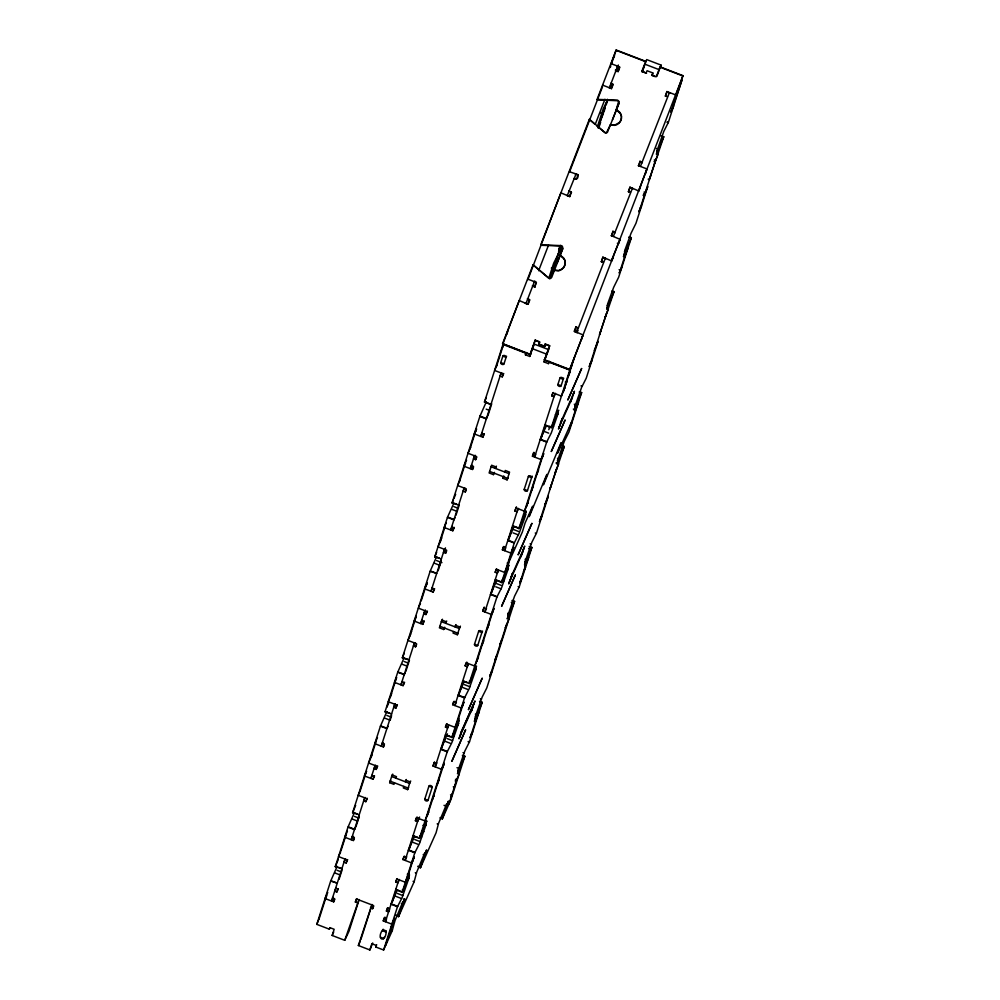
<?xml version="1.0" encoding="UTF-8"?>
<svg xmlns="http://www.w3.org/2000/svg" width="1000" height="1000" viewBox="0 0 1000 1000"><rect width="100%" height="100%" fill="white"/><g stroke="black" fill="none" stroke-linecap="round" stroke-linejoin="round"><path stroke-width="1.5" d="M562.825 248.6L562.663 247.237A2.325 2.312 0 0 0 561.375 246.025L561.325 245.912M643.025 195.175L644.1 195.6L647.788 186.475L635.962 223.312L630.988 233.388L625.013 249.812L624.475 252.1L625.625 249.963L623.987 255.263L631.35 237.688L629.2 236.863M401.312 903.512L402.4 903.925L402.938 901.625L394.875 920.925L392.275 930.625L383.6 950L375.688 946.963L376.188 945.413L371.875 943.763L369.888 949.963L358.363 945.525L371.975 904.463M423.2 854.625L424.275 855.037L424.812 852.75L416.75 872.05L414.15 881.75L398.525 916.663L396.362 915.825M444.012 805.337L446.163 806.162L446.7 803.875L438.638 823.175L436.075 832.763L420.412 867.775L418.25 866.95M557.513 458.35L558.587 458.762L556.95 464.062L564.312 446.488L562.7 445.863M574.288 404.225L575.9 404.837L574.263 410.138L581.625 392.562L579.475 391.737M329.85 928.05L329.35 929.175L316.775 924.35L330.675 881.062L337.15 866.413M341.962 868.675L335.288 866.688L347.987 827.138L354.462 812.487M359.275 814.75L352.6 812.763L380.4 726.188L386.875 711.538M391.637 713.925L385.012 711.812L397.713 672.262L404.188 657.613M409 659.875L402.325 657.887L430.125 571.312L436.6 556.663M441.413 558.925L434.738 556.938L447.438 517.388L453.537 503.9M458.725 505L452.05 503.013L479.85 416.438L486.3 401.863M485.75 401.975L490.925 404.538L484.462 402.062L502.962 344.438L525.913 353.25L525.413 354.8L529.725 356.45L531.237 353.062M326.625 895.45L318.788 919.837L319.15 919.038M340.988 850.688L346.325 834.1M360.225 790.775L366.45 771.413M371.037 757.125L376.362 740.525M390.275 697.2L396.488 677.837M409.95 635.9L416.175 616.538M421.2 600.862L426.525 584.275M440 542.325L445.325 525.725M459.675 481.025L465.45 463.038M470.037 448.75L476.25 429.4M496.625 365.938L503.587 344.263M506.75 334.412L507.663 331.55M371.262 757L372.262 753.9M390.95 695.7L391.613 693.625M426.213 585.862L427.2 582.762L424.513 588.787L433.137 592.1L434.65 588.713M441 539.788L441.662 537.725L440.988 539.225M475.938 430.988L476.6 428.925M499.237 358.425L499.475 357.65M503.05 346.55L503.288 345.775L502.788 346.9M500.763 362.587L502.837 356.138A1.737 1.225 23.5 0 1 504.837 355.6A1.737 1.225 23.5 0 1 506.075 357.375L504 363.825A1.737 1.212 24.6 0 1 502.025 364.375A1.737 1.212 24.6 0 1 500.763 362.587L504 363.825M344.988 859.075L331.525 901.012L333.137 897.4M364.675 797.763L351.213 839.712L352.825 836.1M375.037 765.5L370.887 778.413L371.975 776M394.712 704.2L381.25 746.137L382.863 742.525M414.4 642.887L400.938 684.837L402.55 681.225M424.762 610.625L420.613 623.538L422.238 619.925M444.438 549.325L430.975 591.263L432.587 587.65M464.125 488.013L450.662 529.963L452.275 526.35M474.487 455.75L470.337 468.663L471.962 465.05M501.075 372.938L480.7 436.388L481.775 433.988M339.075 879.275L342.312 869.188M356.062 826.375L359.275 816.375M374.6 768.6L375.337 766.275M390.238 719.938L391.613 715.65M394.363 707.075L395.288 704.212M405.788 671.5L409.462 660.062M424.688 612.562L425.438 610.237M438.125 570.788L441.337 560.775M444.55 550.763L445.475 547.9M455.975 515.2L459.188 505.188M474.438 457.688L475.175 455.363M487.962 415.562L491.725 403.812M327.75 892.513L325.062 898.538L333.688 901.85L334.675 898.75L332.525 897.925M336.188 887.825L334.675 891.213L336.825 892.038L337.825 888.938L335.675 888.112M345.513 858.787L344 862.163L346.15 863L347.15 859.9L338.525 856.587L340.688 851.775M347.438 831.213L344.738 837.225L353.363 840.537L354.363 837.438L352.2 836.612M365.2 797.475L363.688 800.863L365.838 801.688L366.838 798.6L358.212 795.288L360.363 790.475M366.575 771.112L364.425 775.925L373.05 779.237L374.038 776.137L371.887 775.312M375.562 765.212L374.038 768.6L376.2 769.425L377.188 766.325L368.562 763.012L370.725 758.2M377.475 737.638L374.787 743.662L383.413 746.975L384.4 743.875L382.25 743.05M395.238 703.913L393.725 707.288L395.875 708.125L396.875 705.025L388.25 701.712L390.412 696.9M396.625 677.537L394.462 682.35L403.088 685.662L404.087 682.562L401.925 681.737M414.925 642.6L413.4 645.987L415.562 646.812L416.562 643.725L407.938 640.413L410.625 634.388M416.3 616.237L414.15 621.05L422.775 624.362L423.762 621.263L421.613 620.438M425.288 610.337L423.762 613.725L425.925 614.55L426.912 611.45L418.288 608.138M433.137 592.1L434.125 589L431.975 588.175M444.963 549.038L443.45 552.413L445.6 553.25L446.6 550.15L437.975 546.838L440.675 540.825M446.35 522.663L444.188 527.475L452.812 530.788L453.812 527.688L451.65 526.862M464.65 487.725L463.125 491.112L465.288 491.938L466.275 488.85L457.663 485.538L460.35 479.513M466.575 460.15L463.875 466.175L472.5 469.487L473.488 466.388L471.337 465.562M475.012 455.462L473.488 458.85L475.65 459.675L476.637 456.575L468.013 453.263L470.712 447.25M476.388 429.1L474.237 433.913L482.85 437.225L483.85 434.125L481.7 433.3M501.6 372.638L500.075 376.025L502.238 376.863L503.225 373.762L494.613 370.45L497.3 364.425M329.35 929.175L329.837 927.625L334.15 929.275L332.163 935.475L344.738 940.3L359.038 899.5M611.225 64.8L612.612 60.475M597.575 126.175L603.2 108.825L607.175 100.85M610.85 87.987L612.188 84.425M549.8 278.75L560.538 247.062M598.162 128.125L607.425 99.275M618.413 65.05L616.512 70.375L615.438 69.963M554.113 267.087L560.612 246.85M598.725 128.125L600.638 122.175M603.888 112.075L605.275 107.75M606.2 104.862L607.587 100.525M394.475 782.825L393.975 784.375L389.663 782.712L392.15 774.975L396.463 776.625L395.962 778.175M558.525 251.588L560.675 252.413L561.675 249.312L558.8 248.212M529.725 356.45L534.25 344.113L548.625 349.625L544.087 361.962L548.4 363.625L549.412 361.362M357.525 902.875L355.375 902.05L356.362 898.95L373.612 905.575L372.612 908.675L370.462 907.85M446.7 621.038L445.688 623.3L446.188 621.75L441.875 620.1L439.387 627.837L443.7 629.5L444.2 627.95M496.425 466.163L495.412 468.425L495.913 466.875L491.6 465.225L489.113 472.962L493.425 474.625L493.925 473.075M359.087 899.8L348.938 931.4L344.738 940.3M403.812 786.413L403.325 787.962L407.625 789.613L408.638 787.35M453.537 631.538L453.05 633.088L457.35 634.738L458.363 632.475M508.088 477.6L507.075 479.862L502.775 478.212L503.263 476.662M504.762 472.013L505.25 470.462L509.562 472.113L507.075 479.862M407.625 789.613L410.112 781.862L405.8 780.212L405.312 781.762L406.325 779.5M457.35 634.738L459.837 626.987L455.525 625.337L455.037 626.888L456.05 624.625M360.85 939.562L372.013 904.775M548.4 363.625L548.9 362.075L569.788 370.087L551.287 427.713L544.812 425.225L550.425 426.8M660.212 67.713L661.05 65.1L646.675 59.588L642.15 71.925L643.15 69.662M372.7 942.962L369.888 949.963M392.912 922.775L394.575 918.175L391.887 924.188L383.263 920.875L384.25 917.775L386.413 918.612M389.575 909.638L388.562 911.9L386.413 911.062L387.4 907.975L389.562 908.8M399.4 879.475L397.887 882.862L395.737 882.025L396.725 878.938L405.35 882.237L409.038 873.125L408.363 874.625L407.287 874.212M412.587 861.462L414.263 856.862L411.562 862.887L402.938 859.575L403.938 856.475L406.087 857.3M419.588 817.038L417.575 821.55L415.412 820.725L416.413 817.625L425.037 820.938L428.725 811.825L428.05 813.325M442.638 767.9L444.3 763.3L441.613 769.312L432.987 766L434.312 762.15M448.625 725.725L447.612 727.987L445.462 727.15L446.45 724.062L455.075 727.362L458.762 718.25L458.088 719.75M462.312 706.587L463.988 701.988L461.287 708.012L452.663 704.7L453.663 701.6L455.812 702.425M468.312 664.425L467.3 666.675L465.138 665.85L466.138 662.75L474.762 666.062L478.45 656.95L477.775 658.45M492.362 613.025L494.025 608.425L491.337 614.438L482.713 611.125L484.038 607.275M498.35 570.85L497.337 573.112L495.188 572.275L496.175 569.188L504.8 572.487L508.488 563.375L507.188 563.05M512.038 551.712L513.713 547.112L511.012 553.138L502.388 549.825L503.387 546.725L505.538 547.55M518.538 508.413L517.025 511.8L514.862 510.975L516.2 507.125M542.087 458.15L543.75 453.55L541.062 459.562L532.438 456.25L533.763 452.4M555.487 393.338L553.975 396.712L551.812 395.887L552.812 392.788L561.438 396.1L565.125 386.987L564.45 388.488M398.888 879.762L385.412 921.7L386.488 919.3M418.562 818.45L405.1 860.4L406.712 856.787M424.787 799.1L428.925 786.188A1.737 1.225 25.2 0 1 430.9 785.638A1.737 1.225 25.2 0 1 432.163 787.425L428.013 800.337A1.737 1.212 23 0 1 426 800.863A1.737 1.212 23 0 1 424.775 799.1L428.013 800.337M448.612 724.887L435.138 766.825L436.763 763.225M468.288 663.575L454.825 705.525L456.438 701.912M474.513 644.225L478.65 631.312A1.737 1.225 25.2 0 1 480.625 630.763A1.737 1.225 25.2 0 1 481.875 632.55L477.738 645.462A1.737 1.212 23 0 1 475.725 645.987A1.737 1.212 23 0 1 474.5 644.225L477.738 645.462M498.338 570.013L484.862 611.95L486.488 608.35M518.013 508.7L504.55 550.65L505.625 548.237M524.225 489.35L528.375 476.438A1.737 1.225 25.2 0 1 530.337 475.887A1.737 1.225 25.2 0 1 531.6 477.675L527.463 490.588A1.737 1.212 23 0 1 525.45 491.112A1.737 1.212 23 0 1 524.225 489.35L527.463 490.588M554.963 393.625L534.587 457.075L535.662 454.675M557.888 384.513L559.963 378.062A1.737 1.212 24.1 0 1 561.95 377.525A1.737 1.212 24.1 0 1 563.2 379.3L561.125 385.763A1.737 1.212 24.2 0 1 559.138 386.3A1.737 1.212 24.2 0 1 557.888 384.513L561.125 385.763M656.938 76.137L661.05 65.1M392.512 901.4L396.213 889.875M409.487 848.5L413.625 835.625M441.375 749.212L445.962 734.912M458.762 695.05L463.35 680.75M491.55 592.9L495.688 580.037M508.488 540.175L513.075 525.875M541.375 437.725L545.625 424.513M397.312 890.188L391.025 904.225L397.488 906.712L402.137 897.525L408.988 877.925L407.825 880.062L406.75 879.65M414.625 836.263L408.338 850.312L414.8 852.788L419.45 843.6L426.3 824L425.138 826.137L422.987 825.312M447.5 733.875L440.75 749.35L447.212 751.838L451.863 742.65L458.713 723.05L457.55 725.188L456.475 724.775M464.35 681.388L458.062 695.438L464.525 697.913L469.175 688.725L476.025 669.125L474.862 671.263L473.787 670.85M506.2 569.9L507.275 570.312L508.438 568.175L501.587 587.775L496.938 596.962L490.475 594.475L496.763 580.438M512.625 525.688L518.875 528.663L526.237 511.087L524.587 516.388L525.75 514.25L525.212 516.538L519.237 532.962L514.25 543.038L507.788 540.562L514.075 526.512M546.487 425.562L540.2 439.6L546.663 442.088L551.312 432.9L558.162 413.3L557 415.438L555.388 414.812M383.188 929.237C375.087 939.175 385.913 944.538 386.25 930.85M548.8 429.675L549.913 426.2M383.6 950L397.488 906.712M395.8 889.488L402.113 892.337L414.8 852.788M417.475 837.087L412.95 835.925L419.425 838.413L447.212 751.838M449.888 736.137L445.363 734.975L451.838 737.463L464.525 697.913M466.938 682.113L462.675 681.05L469.15 683.538L496.938 596.962M495.3 579.612L501.562 582.587L514.25 543.038M518.925 528.55L546.712 441.987M385.613 945.487L393.9 919.675M407.375 877.725L413.587 858.363M427.05 816.425L443.625 764.8M457.1 722.85L463.312 703.487M476.775 661.55L493.35 609.925M506.825 567.975L513.038 548.612M526.5 506.675L543.075 455.05M563.45 391.587L574.487 357.212M391 928.725L392.675 924.1L391.587 923.688M407.825 880.062L409.475 874.762L402.113 892.337M425.138 826.137L426.788 820.837L419.425 838.413M457.55 725.188L459.2 719.887L451.838 737.463M474.862 671.263L476.525 666.012L469.15 683.538M507.275 570.312L508.925 565.013L501.562 582.587M557 415.438L558.65 410.138L551.287 427.713M461.512 731.062L459.025 738.812L460.875 734.25M462.863 728.05L462.362 729.6L473.638 703.975M510.6 579.375L508.75 583.938L512.587 573.175L512.087 574.725M560.325 424.5L558.475 429.062L562.312 418.3L561.812 419.85M471.65 710.175L471.15 711.725L474.988 700.962L461 732.6M521.375 555.3L520.875 556.85L524.712 546.087L522.863 550.65M571.1 400.425L570.6 401.975L574.438 391.213L572.587 395.775M456.987 767.688L459.137 768.512L457.5 773.812L464.862 756.237L462.438 755.312M479.475 701.275L482.175 702.312L469.475 741.862L464.837 751.05L457.987 770.65L459.137 768.512M475.375 714.175L476.45 714.587L474.812 719.887L482.175 702.312M512.163 600.438L514.587 601.362L486.788 687.938L482.15 697.125L475.3 716.725L476.45 714.587M507.788 613.225L508.862 613.638L507.225 618.938L514.587 601.362M508.862 613.638L507.713 615.775L514.562 596.175L519.2 586.987L531.9 547.438L529.2 546.4M525.1 559.3L526.175 559.712L524.538 565.013L531.9 547.438M526.175 559.712L525.025 561.85L531.875 542.25L536.512 533.062L548.337 496.225L544.65 505.35L545.325 503.837M558.587 458.762L557.438 460.9L564.288 441.3L568.925 432.113L581.625 392.562M656.425 148.387L658.037 149.012L656.4 154.312L663.763 136.738L661.062 135.7M452.262 793.7L450.588 798.312L451.262 796.812M459.25 773.713L455.562 782.825L456.238 781.325L455.163 780.913M474.162 721.112L475.25 721.525L478.938 712.412M620.862 268.562L619.2 273.163L621.888 267.137M623.337 256.488L624.425 256.9L628.112 247.787M648.162 179.175L649.237 179.587L650.913 174.988M656.862 153.713L658.15 154.213L654.463 163.325L655.138 161.825L654.062 161.412M448.938 804.038L457.225 778.225M470.7 736.275L476.912 716.925M490.375 674.975L506.95 623.35M520.425 581.4L526.638 562.05M540.1 520.1L556.675 468.475M570.15 426.525L576.362 407.175M589.825 365.225L606.4 313.6M619.875 271.65L626.087 252.3M639.55 210.35L656.125 158.725M671.55 110.688L681.925 80.162L668.375 122.362L663.737 131.55L656.888 151.15L658.037 149.012M464.862 756.237L450.962 799.525L442.287 818.9L440.138 818.075M564.312 446.488L549.788 489.338L551.462 484.738M612.425 290.988L614.038 291.613L599.513 334.462L601.188 329.862M631.35 237.688L618.65 277.238L613.675 287.312L607.7 303.738L607.163 306.025L608.312 303.888L606.675 309.188L614.038 291.613M663.763 136.738L649.237 179.587M398.525 916.663L404.75 898.8L402.4 903.925M420.412 867.775L426.625 849.912L424.275 855.037M442.287 818.9L448.512 801.038L446.163 806.162M530.075 354.562L535.25 340.125L530.075 354.562L502.575 343.675L533.05 264.85A2.325 2.325 0 0 1 533.5 265.087L548.638 277.913A2.325 2.312 0 0 0 550.4 277.863L554.125 270.125L558.725 270.475L561.763 269.125A8.1 8.088 -27.3 0 0 564.95 260.875L563.612 257.85L559.963 255.037L562.413 246.812A2.325 2.312 0 0 0 561.138 245.6L540.788 244.85L589.325 119.388A2.325 2.325 0 0 1 589.763 119.625L604.9 132.438A2.325 2.312 0 0 0 606.675 132.4L610.388 124.65L615 125.013L619.25 122.575A8.1 8.075 -27.1 0 0 621.225 115.412L619.875 112.387L616.225 109.575L618.688 101.337A2.325 2.312 0 0 0 617.4 100.125L597.062 99.388L616.163 50L645.725 61.35L641.9 71.225L646.462 73.312L641.9 71.225M502.812 344.1L519.237 300.575L528.1 304.325L529.775 300.012L527.375 298.75L529.525 299.587L527.863 303.888M527.9 279.613L560.913 192.85L569.775 196.6L571.438 192.288L569.038 191.025L571.438 192.288M569.562 171.887L602.487 86.775M616.163 50L611.15 64.013L611.425 63.075M567.375 195.338L575.95 174.225M538.625 270.712L548.513 245.162M595.3 124.2L604.938 99.275M534.775 281.012L534.125 281.663M536.2 282.35L534.775 287.087L536.2 282.35L527.575 279.037M569.525 196.163L571.2 191.85M576.2 178.925C570.175 176.475 579.113 183.05 577.863 174.613L569.487 171.737M611.438 88.863L613.112 84.55L610.712 83.3L612.863 84.125L611.2 88.438L602.575 85.125M616.9 66.213L619.775 67.325L618.112 71.625L619.538 66.888L610.913 63.575M577 177.925L577.863 174.613M557.163 262.8L562.587 248.787M612.463 119.838L618.85 103.325M562.7 249.013L551.688 277.4M642.15 71.662L644.325 66.013M544.712 346.575L545.312 343.988L544.712 346.575L538.975 344.375L539.562 341.788L535.25 340.125M646.213 72.875L647.05 70.725L652.8 72.938L652.2 75.512L655.075 76.625M652.2 75.512L652.8 72.938M575.9 326.9L578.3 328.162L575.9 326.9L574.237 331.213L583.1 334.95L569.637 369.762L544.45 360.087L549.612 345.65L545.312 343.988M544.45 360.087L545.525 357.287M547.15 353.075L549.325 347.475M677.463 90.988L675.875 95.438L682.987 75.65L660.088 66.862L656.275 76.737L651.963 75.088M602.875 257.15L601.462 261.887L602.875 257.15L611.825 261.038L613.45 256.65M613.125 231.725L611.462 236.038L612.875 231.3L615.275 232.55L612.875 231.3M629.95 187.162L628.525 191.9L629.95 187.162L638.9 191.05L640.487 186.588M640.2 161.737L638.525 166.05L639.95 161.3L642.35 162.562L639.95 161.3M666.925 91.55L665.512 96.3L666.925 91.55L675.55 94.862M576.15 327.325L574.475 331.637L577.35 332.738M613.375 236.425L632.35 188.425M640.438 166.438L669.325 92.812M682.987 75.65L569.637 369.762M611.213 235.6L620.075 239.35L611.5 260.462M581.512 339.4L583.025 334.8M617.337 243.238L618.5 243.8L620.075 239.35M598.075 126.412L603.4 113.562L601.25 112.737M486.375 397.45L484.462 402.062M452.1 502.9L453.4 499.762M453.963 498.4L455.675 494.275M550.05 277.175L553.525 268.8M434.738 556.938L436.65 552.325M402.375 657.775L404.237 653.275M386.925 707.2L388.638 703.075M352.6 812.763L355.65 805.4M335.288 866.688L338.338 859.325M335.438 866.325L337.65 867.013M595.05 348.963L594.375 350.475L598.062 341.35L586.237 378.188L581.6 387.375L574.75 406.975L575.9 404.837M385.012 711.812L389.538 712.962M613.075 59.025L614.6 55.637M610.212 67.513L610.712 66.388M616.6 71.062L618.212 67.45M611.862 86.013L612.537 84.513M506.575 356.25L506.075 357.375L502.837 356.138M560.513 245.387L558.837 249.988L560.462 246.375M502.238 376.863L503.75 373.475M464.9 464.762L465.575 463.25M560.675 252.413L562.188 249.025M481.725 434.975L482.4 433.475M482.85 437.225L484.375 433.837M475.65 459.675L476.662 457.413M472.5 469.487L473.512 467.225M525.413 354.8L526.425 352.537M465.288 491.938L466.3 489.688M451.688 528.55L452.362 527.038M418.8 607.013L420.45 603.325M452.812 530.788L454.325 527.4M445.6 553.25L446.613 550.988M410.95 632.8L411.625 631.287M421.637 622.112L422.312 620.612M425.925 614.55L427.438 611.163M422.775 624.362L424.288 620.975M415.562 646.812L416.575 644.562M493.425 474.625L494.438 472.362M544.087 361.962L545.1 359.712M403.088 685.662L404.6 682.275M395.875 708.125L397.4 704.737M502.775 478.212L503.775 475.95M383.413 746.975L384.412 744.712M677.525 92.112L675.85 96.713L676.525 95.2M442.463 619.237L441.375 621.65L459.35 628.538L460.425 626.138M345.763 835.812L346.438 834.312M674.45 101.662L672.788 106.263L673.462 104.75M376.2 769.425L377.713 766.038M672.55 107.6L670.875 112.2L673.575 106.175M373.05 779.237L374.562 775.85M365.838 801.688L367.35 798.3M443.7 629.5L444.712 627.238M326.087 897.113L326.587 895.987M551.812 395.887L553.325 392.5M353.363 840.537L354.375 838.288M316.775 924.35L318.288 920.962M644.1 195.6L644.775 194.088L643.7 193.675M346.15 863L347.675 859.613M563.7 378.175L563.2 379.3L559.963 378.062M640.55 207.25L638.888 211.85L641.575 205.837M332.55 899.6L333.225 898.1M569.788 370.087L571.8 365.575M336.825 892.038L338.35 888.65M569.438 372.938L570.112 371.425L568.45 376.037M532.438 456.25L534.125 452.488M333.688 901.85L334.688 899.587M565.388 385.588L567.05 380.975L566.375 382.488L565.3 382.075M392.738 774.112L391.65 776.525L409.625 783.413L410.7 781.012M624.425 256.9L625.087 255.387L624.012 254.975M389.663 782.712L390.675 780.462M514.862 510.975L516.55 507.212M532.288 476.175L531.613 477.675L528.375 476.438M608.425 309.088L604.738 318.2L605.413 316.7M502.388 549.825L503.913 546.438M537.863 471.312L538.525 469.8L536.862 474.412M560.462 422.863L573.938 392.762M558.975 427.512L572.45 397.413M332.163 935.475L333.675 932.087M532.725 487.312L533.387 485.812L531.725 490.412M495.188 572.275L496.7 568.9M527.5 503.575L528.175 502.075L524.487 511.188L515.862 507.875M590.825 362.125L589.163 366.725L591.85 360.712M482.713 611.125L484.4 607.362M355.375 902.05L356.887 898.662M508.275 563.462L522.337 532.038L525.075 523.05L532.587 506.238C533.962 504.55 527.888 518.263 529.263 516.575L546.812 474.462C548.188 472.775 542.112 486.488 543.488 484.8L561.038 442.688C562.413 441 556.337 454.712 557.712 453.025L571.6 422.013M507.812 564.875L508.488 563.375M571.138 423.438L569.475 428.038L572.163 422.013M465.138 665.85L466.825 662.087M482.562 631.05L481.887 632.55L478.65 631.312M558.7 463.963L555.013 473.075L555.688 471.575M452.663 704.7L454.188 701.312M488.137 626.188L488.8 624.675L487.137 629.288M510.725 577.725L524.2 547.638M509.225 582.375L522.7 552.288M483 642.188L483.663 640.688L482 645.288M445.462 727.15L446.975 723.775M541.1 517L539.438 521.6L542.125 515.588M432.987 766L434.675 762.237M436.637 762.6L436.138 763.737L433.975 762.9M528.663 557.537L524.975 566.65L525.638 565.138M372.612 908.675L373.625 906.413M523.525 571.725L525.55 567.212M521.413 578.312L519.75 582.913L522.438 576.888M358.363 945.525L360.375 941.012M415.412 820.725L417.1 816.963M508.975 618.837L505.288 627.95L505.962 626.45M402.938 859.575L404.462 856.188M438.413 781.062L439.075 779.55L437.413 784.163M501.737 639.612L500.062 644.212L500.737 642.712M459.5 737.25L472.975 707.163M433.275 797.062L433.938 795.562L432.275 800.163M496.6 655.612L494.925 660.225L495.6 658.713M395.737 882.025L397.25 878.65M491.375 671.875L489.712 676.475L492.4 670.462M386.413 911.062L387.925 907.688M383.263 920.875L384.95 917.113M475.25 721.525L475.913 720.013M375.688 946.963L376.7 944.712M471.688 733.188L470.025 737.788L472.713 731.762M384.175 937.312L383.675 938.438L380.438 937.188M383.612 938.625L384.125 937.5M392 925.612L392.675 924.1M455.325 784.163L453.65 788.763L454.338 787.25L453.263 786.838M388.925 935.175L389.6 933.662L387.938 938.263M558.3 254.062L553.65 263.25L548.825 278.238M455.075 517.562L453.9 519.862L447.438 517.388M668.2 122.725L667.125 122.312M405.35 672.438L404.225 674.638L397.713 672.262M388.038 726.363L386.912 728.562L380.4 726.188M355.625 827.312L354.45 829.625L347.987 827.138M487.488 416.613L486.312 418.913L479.85 416.438M563.1 268.263L563.612 267.65A8.113 8.088 -29.1 0 0 564.712 265.688A7.912 7.887 -29.9 0 0 565.25 262.688L565.2 261.9A7.912 7.887 -29.9 0 0 564.562 259.513L560.087 255.25M617.888 65.562L609.288 88.038M607.325 132.587L618.975 103.537L618.925 101.775A2.325 2.312 0 0 0 618.025 100.75L597.3 99.825M551.413 277.75L550.65 278.3A2.312 2.312 0 0 1 548.888 278.337L533.875 265.613A2.275 2.263 -24.2 0 0 533.3 265.287L533.05 264.85M561.888 269.35L562.525 268.825M561.188 269.8L560.438 270.175A7.987 7.963 -28.4 0 1 558.038 270.825L554.25 270.338M606.462 132.975L605.15 132.875L597.062 126.025M561.388 246.025L541.038 245.287M610.513 124.862L614.3 125.35A7.987 7.963 -28.4 0 0 616.7 124.7A7.912 7.9 -29.2 0 0 618.787 123.362L619.875 122.188A8.113 8.088 -29.1 0 0 620.975 120.225A7.912 7.887 -29.9 0 0 621.475 117.987M616.4 50.438L644.562 61.238M661.762 67.85L683.225 76.087M644.65 64.1L659.025 69.612M617.863 71.2L615.712 70.375L618.112 71.625M667.175 91.988L670.05 93.088M665.263 95.862L667.425 96.688M610.438 85.512L611.512 85.925M667.3 121.95L668.375 122.362M601.038 113.238L603.188 114.062M661.388 136.4L662.475 136.825M654.375 159.812L655.462 160.225M638.288 165.613L646.912 168.925L645.487 173.663M644.025 192.087L645.1 192.5M630.2 187.587L633.075 188.7M628.288 191.462L630.438 192.3M575.237 173.95L578.112 175.05M566.9 195.487L569.775 196.6M628.975 237.35L630.062 237.775M624.338 253.388L625.413 253.8M603.125 257.587L606 258.688M601.213 261.462L603.375 262.288M619.113 269.65L620.188 270.062M552.062 267.825L553.675 268.438M551.312 268.113L553.462 268.938M611.663 291.275L612.75 291.688M533.562 281.675L536.438 282.775M534.525 286.65L532.375 285.825L534.775 287.087M525.225 303.225L528.1 304.325M575.2 329.762L578.075 330.875M535.487 340.562L539.8 342.225M545.55 344.425L549.862 346.075M538.725 343.938L544.475 346.15M532.238 348.625L546.6 354.15M502.575 343.675L529.825 354.137M544.2 359.65L569.4 369.325M580.975 385.887L582.05 386.3M579.25 392.225L581.413 393.062M577.087 402.163L578.387 402.663L574.7 411.775L575.363 410.262L574.288 409.85M573.337 409.075L574.412 409.487M551.912 425.65L553.525 426.275M486.188 409.15L489.062 410.25M544.388 431.488L548.7 433.15M563.025 446.562L564.1 446.987M480.012 416.075L485.4 418.137M541.45 439.65L546.838 441.725M561 447.512L562.075 447.925M533.425 453.15L535.588 453.988M556.025 463L557.1 463.413M491.125 466.775L509.087 473.675M489.625 471.425L507.6 478.325M519.5 526.613L521.112 527.225M535.262 533.013L536.35 533.425M452.262 502.512L456.575 504.162M514.775 526.512L519.087 528.162M453.875 506.637L458.188 508.288M513.15 529.388L518.538 531.462M451.625 509.275L457.013 511.337M513.062 532.863L518.45 534.925M530.075 543.812L531.15 544.225M529.525 547.1L530.612 547.525M448.688 517.438L454.075 519.5M507.962 540.188L513.35 542.263M528.587 548.462L529.663 548.875M511.637 549.8L512.712 550.212M501.637 580.325L503.8 581.15M518.125 586.575L519.2 586.987M434.95 556.438L439.263 558.088M497.463 580.438L501.775 582.087M436.562 560.562L441.95 562.625M495.838 583.312L501.225 585.388M434.312 563.2L439.7 565.262M495.75 586.788L501.138 588.85M512.212 601.025L513.3 601.438M431.362 571.362L436.763 573.425L430.125 571.312M490.65 594.113L496.037 596.188M511.275 602.388L512.35 602.8M483.7 608.025L485.863 608.862M439.888 626.287L457.85 633.188M469.225 681.275L471.388 682.1M402.537 657.387L407.925 659.463M404.15 661.513L408.462 663.162M464.5 684.675L469.9 686.75M401.9 664.15L407.287 666.213M462.262 687.325L467.65 689.388M480.35 698.688L481.425 699.1M479.8 701.975L480.887 702.4M398.963 672.312L404.35 674.375M459.312 695.475L464.7 697.55M475.163 718.012L476.238 718.425M468.4 741.45L469.475 741.862M453 735.612L454.075 736.025M468.225 741.812L469.3 742.225M386.838 715.438L391.15 717.087M447.188 738.6L452.587 740.675M384.588 718.075L389.975 720.138M444.95 741.237L450.337 743.312M463.038 752.613L464.113 753.025M462.488 755.9L463.575 756.312M381.637 726.237L387.038 728.3M442 749.4L447.388 751.475M455.475 779.312L456.562 779.725M428.925 786.188L432.163 787.425M450.513 794.8L451.587 795.212M390.163 781.162L408.125 788.062M440.3 817.562L442.463 818.388M437.175 823.85L438.25 824.262M425.375 821.038L426.463 821.45M419.5 836.15L421.662 836.975M352.812 812.262L357.125 813.913M354.425 816.388L358.738 818.037M414.775 839.55L420.175 841.625M352.175 819.025L357.562 821.087M412.537 842.2L417.925 844.262M349.237 827.188L354.625 829.25M409.588 850.35L414.975 852.425M417.887 866.237L420.575 867.275M415.288 872.725L416.375 873.138M413.075 881.338L414.15 881.75M402.188 890.075L404.35 890.9M338.738 867.425L340.887 868.263M395.85 889.362L400.163 891.012M337.113 870.312L341.425 871.963M397.463 893.475L402.863 895.55M403.338 898.988L404.412 899.4M334.862 872.95L340.25 875.013M395.225 896.112L400.613 898.188M331.925 881.112L337.312 883.175L330.675 881.062M392.275 904.275L397.663 906.35M396 915.113L398.688 916.15M393.413 921.612L394.487 922.025M390.6 926.787L391.675 927.2M391.188 930.212L392.275 930.625M616.35 109.787L620.825 114.038A7.912 7.887 -29.9 0 1 621.475 116.438L621.512 117.25M594.763 124.062L590.15 120.15A2.275 2.263 -24.2 0 0 589.562 119.825L589.325 119.388M638.737 190.763L646.912 168.925M576.638 332.463L605.275 258.412M534.288 281.95L525.95 303.5M618.212 67.025A1.737 1.212 24.1 0 1 618.188 67.513M615.513 70.575A1.737 1.212 24.1 0 1 616.188 71.537M451.887 761.188L465.575 729.925L451.887 761.188M468.462 709.562L482.15 678.3L468.462 709.562M501.613 606.312L515.3 575.05L501.613 606.312M518.188 554.688L531.875 523.425L518.188 554.688M551.337 451.438L565.025 420.175L551.337 451.438M567.913 399.812L581.6 368.55L567.913 399.812M422.225 831.05L421.65 832.513L423.837 831.663L422.225 831.05M385.75 931.975L382.512 930.738A1.737 1.225 25.2 0 1 384.487 930.188A1.737 1.225 25.2 0 1 385.75 931.975"/></g></svg>
